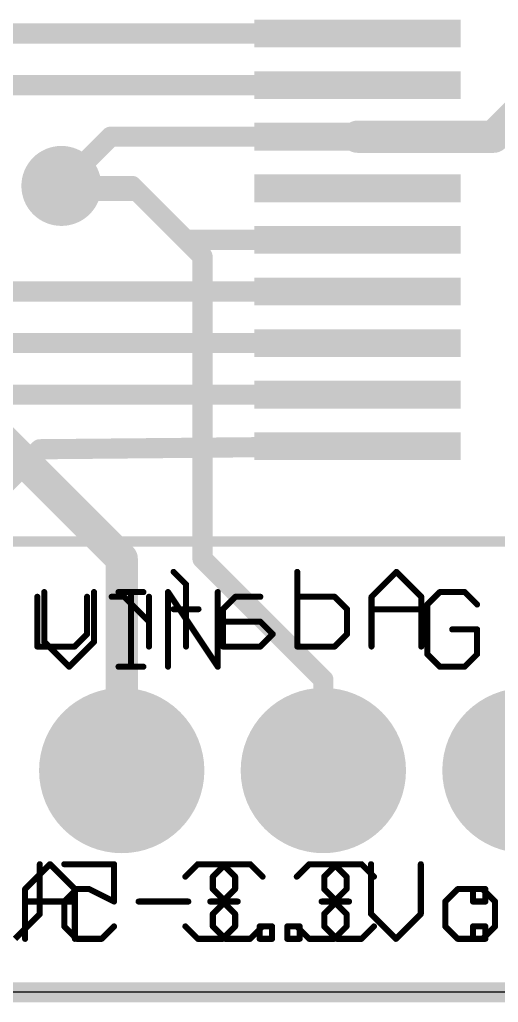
# Model space of a CAD drawing. Extents: x -0.1 to 32.1, y -0.1 to 23.1.
# Drawn here: x 18.52 to 24.55, y -0.13 to 12.26 of the extents above; entities that cross this region are included whole.
import ezdxf

# ---------------------------------------------------------------- set-up
doc = ezdxf.new("R2010")
doc.units = 0
for name, color, linetype in [('1', 12, 'CONTINUOUS'), ('16', 132, 'CONTINUOUS'), ('17', 110, 'CONTINUOUS'), ('18', 110, 'CONTINUOUS'), ('20', 53, 'CONTINUOUS'), ('21', 40, 'CONTINUOUS'), ('22', 6, 'CONTINUOUS'), ('29', 253, 'CONTINUOUS')]:
    doc.layers.add(name, color=color, linetype=linetype)

# ---------------------------------------------------------------- blocks, each defined once
blk = doc.blocks.new('ROUNDP')
at = {"const_width": 0.5}
blk.add_lwpolyline([(0, -0.25, 1), (0, 0.25, 1), (0, -0.25)], format="xyb", dxfattribs=at)
blk = doc.blocks.new('RECT')
blk.add_solid([(-0.5, -0.5), (0.5, -0.5), (-0.5, 0.5), (0.5, 0.5)])
blk = doc.blocks.new('ROUNDV')
at = {"const_width": 0.5}
blk.add_lwpolyline([(0, -0.25, 1), (0, 0.25, 1), (0, -0.25)], format="xyb", dxfattribs=at)

msp = doc.modelspace()

# ---------------------------------------------------------------- linework, layer by layer
at = {"layer": '1'}
for points, const_width in [([(19.05, 10.16), (19.939, 10.16)], 0.254), ([(19.939, 10.16), (20.828, 9.271)], 0.254), ([(20.828, 9.271), (20.828, 5.461)], 0.254), ([(19.81, 5.463), (17.653, 7.62)], 0.4064), ([(19.81, 2.794), (19.81, 5.463)], 0.4064), ([(20.828, 5.461), (22.35, 3.939)], 0.254), ([(22.35, 3.939), (22.35, 2.794)], 0.254)]:
    msp.add_lwpolyline(points, dxfattribs=dict(at, const_width=const_width))
for points, const_width in [([(19.05, 10.2235, 1), (19.05, 10.0965)], 0.127), ([(19.9839, 10.2049, 1), (19.8941, 10.1151)], 0.127), ([(19.939, 10.0965, 1), (19.939, 10.2235)], 0.127), ([(20.8915, 9.271, 1), (20.7645, 9.271)], 0.127), ([(20.7831, 9.2261, 1), (20.8729, 9.3159)], 0.127), ([(19.9116, 5.463, 1), (19.7084, 5.463)], 0.2032), ([(19.7382, 5.3912, 1), (19.8818, 5.5348)], 0.2032), ([(20.8729, 5.5059, 1), (20.7831, 5.4161)], 0.127), ([(20.7645, 5.461, 1), (20.8915, 5.461)], 0.127), ([(22.4135, 3.939, 1), (22.2865, 3.939)], 0.127), ([(22.3051, 3.8941, 1), (22.3949, 3.9839)], 0.127), ([(19.7084, 2.794, 1), (19.9116, 2.794)], 0.2032), ([(22.2865, 2.794, 1), (22.4135, 2.794)], 0.127)]:
    msp.add_lwpolyline(points, format="xyb", dxfattribs=dict(at, const_width=const_width))
at = {"layer": '16'}
for points, const_width in [([(14.747, 12.08), (22.78, 12.08)], 0.254), ([(16.256, 11.43), (22.78, 11.43)], 0.254), ([(24.892, 11.176), (24.496, 10.78)], 0.4064), ([(19.67, 10.78), (19.05, 10.16)], 0.254), ([(22.78, 10.78), (19.67, 10.78)], 0.254), ([(22.78, 10.78), (22.337, 10.78)], 0.254), ([(24.496, 10.78), (22.78, 10.78)], 0.4064), ([(19.05, 10.16), (19.1135, 10.0965)], 0.254), ([(19.1135, 10.0965), (20.0025, 10.0965)], 0.254), ([(20.0025, 10.0965), (20.619, 9.48)], 0.254), ([(20.619, 9.48), (22.78, 9.48)], 0.254), ([(16.25, 8.83), (22.78, 8.83)], 0.254), ([(16.496, 8.18), (22.78, 8.18)], 0.254), ([(17.182, 7.53), (22.78, 7.53)], 0.254), ([(17.526, 5.588), (18.78, 6.842)], 0.254), ([(18.78, 6.842), (22.78, 6.88)], 0.254), ([(32, 0), (0, 0)], 0.254)]:
    msp.add_lwpolyline(points, dxfattribs=dict(at, const_width=const_width))
for points, const_width in [([(22.78, 12.0165, 1), (22.78, 12.1435)], 0.127), ([(22.78, 11.3665, 1), (22.78, 11.4935)], 0.127), ([(19.67, 10.8435, 1), (19.67, 10.7165)], 0.127), ([(19.7149, 10.7351, 1), (19.6251, 10.8249)], 0.127), ([(22.337, 10.8435, 1), (22.337, 10.7165)], 0.127), ([(22.78, 10.8816, 1), (22.78, 10.6784)], 0.2032), ([(22.78, 10.7165, 1), (22.78, 10.8435)], 0.127), ([(22.78, 10.7165, 1), (22.78, 10.8435)], 0.127), ([(24.4242, 10.8518, 1), (24.5678, 10.7082)], 0.2032), ([(24.496, 10.6784, 1), (24.496, 10.8816)], 0.2032), ([(19.0949, 10.2049, 1), (19.0051, 10.1151)], 0.127), ([(19.0051, 10.2049, 1), (19.0949, 10.1151)], 0.127), ([(19.1135, 10.16, 1), (19.1135, 10.033)], 0.127), ([(19.0686, 10.0516, 1), (19.1584, 10.1414)], 0.127), ([(20.0474, 10.1414, 1), (19.9576, 10.0516)], 0.127), ([(20.0025, 10.033, 1), (20.0025, 10.16)], 0.127), ([(20.619, 9.5435, 1), (20.619, 9.4165)], 0.127), ([(20.5741, 9.4351, 1), (20.6639, 9.5249)], 0.127), ([(22.78, 9.4165, 1), (22.78, 9.5435)], 0.127), ([(22.78, 8.7665, 1), (22.78, 8.8935)], 0.127), ([(22.78, 8.1165, 1), (22.78, 8.2435)], 0.127), ([(22.78, 7.4665, 1), (22.78, 7.5935)], 0.127), ([(18.7794, 6.9055, 1), (18.7806, 6.7785)], 0.127), ([(18.8249, 6.7971, 1), (18.7351, 6.8869)], 0.127), ([(22.7806, 6.8165, 1), (22.7794, 6.9435)], 0.127)]:
    msp.add_lwpolyline(points, format="xyb", dxfattribs=dict(at, const_width=const_width))
at = {"layer": '20'}
msp.add_line((29, 0), (3, 0), dxfattribs=at)
at = {"layer": '21'}
for points, const_width in [([(30.48, 5.68), (0.48, 5.68)], 0.127), ([(18.8341, 5.0427), (18.8341, 4.4156)], 0.0762), ([(19.4612, 4.4156), (19.4612, 5.0427)], 0.0762), ([(19.7696, 5.0427), (20.0832, 5.0427)], 0.0762), ([(19.9264, 4.1021), (19.9264, 5.0427)], 0.0762), ([(20.3933, 4.1021), (20.3933, 5.0427)], 0.0762), ([(20.3933, 5.0427), (21.0204, 4.1021)], 0.0762), ([(21.0204, 4.1021), (21.0204, 5.0427)], 0.0762), ([(23.8169, 5.0427), (23.6601, 4.8859)], 0.0762), ([(24.1304, 5.0427), (23.8169, 5.0427)], 0.0762), ([(24.2872, 4.8859), (24.1304, 5.0427)], 0.0762), ([(23.6601, 4.8859), (23.6601, 4.2589)], 0.0762), ([(24.2872, 4.5724), (23.9736, 4.5724)], 0.0762), ([(24.2872, 4.2589), (24.2872, 4.5724)], 0.0762), ([(18.8341, 4.4156), (19.1476, 4.1021)], 0.0762), ([(19.1476, 4.1021), (19.4612, 4.4156)], 0.0762), ([(23.6601, 4.2589), (23.8169, 4.1021)], 0.0762), ([(24.1304, 4.1021), (24.2872, 4.2589)], 0.0762), ([(19.7696, 4.1021), (20.0832, 4.1021)], 0.0762), ([(23.8169, 4.1021), (24.1304, 4.1021)], 0.0762), ([(18.5927, 1.3002), (18.9062, 1.6137)], 0.0762), ([(18.9062, 1.6137), (19.2197, 1.3002)], 0.0762), ([(20.6121, 1.4569), (20.7689, 1.6137)], 0.0762), ([(20.7689, 1.6137), (21.0824, 1.6137)], 0.0762), ([(21.0824, 1.6137), (21.2392, 1.4569)], 0.0762), ([(22.0154, 1.4569), (22.1721, 1.6137)], 0.0762), ([(22.1721, 1.6137), (22.4857, 1.6137)], 0.0762), ([(22.4857, 1.6137), (22.6424, 1.4569)], 0.0762), ([(22.9509, 1.6137), (22.9509, 0.9866)], 0.0762), ([(23.578, 0.9866), (23.578, 1.6137)], 0.0762), ([(21.2392, 1.4569), (21.2392, 1.3002)], 0.0762), ([(22.6424, 1.4569), (22.6424, 1.3002)], 0.0762), ([(18.5927, 0.6731), (18.5927, 1.3002)], 0.0762), ([(19.2197, 1.3002), (19.2197, 0.6731)], 0.0762), ([(21.2392, 1.3002), (21.0824, 1.1434)], 0.0762), ([(22.6424, 1.3002), (22.4857, 1.1434)], 0.0762), ([(24.0432, 1.3002), (23.8864, 1.1434)], 0.0762), ([(24.3567, 1.3002), (24.0432, 1.3002)], 0.0762), ([(24.5135, 1.1434), (24.3567, 1.3002)], 0.0762), ([(18.5927, 1.1434), (19.2197, 1.1434)], 0.0762), ([(21.0824, 1.1434), (20.9256, 1.1434)], 0.0762), ([(21.0824, 1.1434), (21.2392, 0.9866)], 0.0762), ([(22.4857, 1.1434), (22.3289, 1.1434)], 0.0762), ([(22.4857, 1.1434), (22.6424, 0.9866)], 0.0762), ([(23.8864, 1.1434), (23.8864, 0.8299)], 0.0762), ([(24.5135, 0.8299), (24.5135, 1.1434)], 0.0762), ([(21.2392, 0.9866), (21.2392, 0.8299)], 0.0762), ([(22.6424, 0.9866), (22.6424, 0.8299)], 0.0762), ([(22.9509, 0.9866), (23.2644, 0.6731)], 0.0762), ([(23.2644, 0.6731), (23.578, 0.9866)], 0.0762), ([(20.7689, 0.6731), (20.6121, 0.8299)], 0.0762), ([(21.2392, 0.8299), (21.0824, 0.6731)], 0.0762), ([(21.5476, 0.6731), (21.5476, 0.8299)], 0.0762), ([(21.5476, 0.8299), (21.7044, 0.8299)], 0.0762), ([(21.7044, 0.8299), (21.7044, 0.6731)], 0.0762), ([(22.1721, 0.6731), (22.0154, 0.8299)], 0.0762), ([(22.6424, 0.8299), (22.4857, 0.6731)], 0.0762), ([(23.8864, 0.8299), (24.0432, 0.6731)], 0.0762), ([(24.3567, 0.6731), (24.5135, 0.8299)], 0.0762), ([(21.0824, 0.6731), (20.7689, 0.6731)], 0.0762), ([(21.7044, 0.6731), (21.5476, 0.6731)], 0.0762), ([(22.4857, 0.6731), (22.1721, 0.6731)], 0.0762), ([(24.0432, 0.6731), (24.3567, 0.6731)], 0.0762)]:
    msp.add_lwpolyline(points, dxfattribs=dict(at, const_width=const_width))
at = {"layer": '21', "const_width": 0.0381}
for points in [[(18.8531, 5.0427, 1), (18.815, 5.0427)], [(19.4802, 5.0427, 1), (19.4421, 5.0427)], [(19.7696, 5.0618, 1), (19.7696, 5.0237)], [(19.9454, 5.0427, 1), (19.9073, 5.0427)], [(20.0832, 5.0237, 1), (20.0832, 5.0618)], [(20.4123, 5.0427, 1), (20.3742, 5.0427)], [(20.4091, 5.0533, 1), (20.3774, 5.0321)], [(21.0394, 5.0427, 1), (21.0013, 5.0427)], [(23.8169, 5.0618, 1), (23.8169, 5.0237)], [(23.8303, 5.0292, 1), (23.8034, 5.0562)], [(24.1439, 5.0562, 1), (24.1169, 5.0292)], [(24.1304, 5.0237, 1), (24.1304, 5.0618)], [(23.6791, 4.8859, 1), (23.641, 4.8859)], [(23.6466, 4.8994, 1), (23.6736, 4.8725)], [(24.2737, 4.8725, 1), (24.3006, 4.8994)], [(23.9736, 4.5915, 1), (23.9736, 4.5534)], [(24.3062, 4.5724, 1), (24.2681, 4.5724)], [(24.2872, 4.5534, 1), (24.2872, 4.5915)], [(18.8476, 4.4291, 1), (18.8206, 4.4022)], [(18.815, 4.4156, 1), (18.8531, 4.4156)], [(19.4421, 4.4156, 1), (19.4802, 4.4156)], [(19.4746, 4.4022, 1), (19.4477, 4.4291)], [(23.641, 4.2589, 1), (23.6791, 4.2589)], [(23.6736, 4.2723, 1), (23.6466, 4.2454)], [(24.2681, 4.2589, 1), (24.3062, 4.2589)], [(24.3006, 4.2454, 1), (24.2737, 4.2723)], [(19.1342, 4.1156, 1), (19.1611, 4.0886)], [(19.1342, 4.0886, 1), (19.1611, 4.1156)], [(19.7696, 4.1212, 1), (19.7696, 4.0831)], [(19.9073, 4.1021, 1), (19.9454, 4.1021)], [(20.0832, 4.0831, 1), (20.0832, 4.1212)], [(20.3742, 4.1021, 1), (20.4123, 4.1021)], [(21.0013, 4.1021, 1), (21.0394, 4.1021)], [(21.0045, 4.0915, 1), (21.0362, 4.1127)], [(23.8169, 4.1212, 1), (23.8169, 4.0831)], [(23.8034, 4.0886, 1), (23.8303, 4.1156)], [(24.1169, 4.1156, 1), (24.1439, 4.0886)], [(24.1304, 4.0831, 1), (24.1304, 4.1212)], [(18.9197, 1.6272, 1), (18.8927, 1.6002)], [(18.9197, 1.6002, 1), (18.8927, 1.6272)], [(20.7689, 1.6328, 1), (20.7689, 1.5947)], [(20.7823, 1.6002, 1), (20.7554, 1.6272)], [(21.0959, 1.6272, 1), (21.0689, 1.6002)], [(21.0824, 1.5947, 1), (21.0824, 1.6328)], [(22.1721, 1.6328, 1), (22.1721, 1.5947)], [(22.1856, 1.6002, 1), (22.1587, 1.6272)], [(22.4991, 1.6272, 1), (22.4722, 1.6002)], [(22.4857, 1.5947, 1), (22.4857, 1.6328)], [(22.9699, 1.6137, 1), (22.9318, 1.6137)], [(23.597, 1.6137, 1), (23.5589, 1.6137)], [(20.5986, 1.4704, 1), (20.6256, 1.4435)], [(21.2582, 1.4569, 1), (21.2201, 1.4569)], [(21.2257, 1.4435, 1), (21.2526, 1.4704)], [(22.0019, 1.4704, 1), (22.0288, 1.4435)], [(22.6615, 1.4569, 1), (22.6234, 1.4569)], [(22.629, 1.4435, 1), (22.6559, 1.4704)], [(18.6117, 1.3002, 1), (18.5736, 1.3002)], [(18.5792, 1.3136, 1), (18.6061, 1.2867)], [(19.2388, 1.3002, 1), (19.2007, 1.3002)], [(19.2063, 1.2867, 1), (19.2332, 1.3136)], [(21.2201, 1.3002, 1), (21.2582, 1.3002)], [(21.2526, 1.2867, 1), (21.2257, 1.3136)], [(22.6234, 1.3002, 1), (22.6615, 1.3002)], [(22.6559, 1.2867, 1), (22.629, 1.3136)], [(24.0432, 1.3192, 1), (24.0432, 1.2811)], [(24.0567, 1.2867, 1), (24.0297, 1.3136)], [(24.3702, 1.3136, 1), (24.3432, 1.2867)], [(24.3567, 1.2811, 1), (24.3567, 1.3192)], [(18.5927, 1.1624, 1), (18.5927, 1.1243)], [(19.2197, 1.1243, 1), (19.2197, 1.1624)], [(20.9256, 1.1624, 1), (20.9256, 1.1243)], [(21.0959, 1.1569, 1), (21.0689, 1.1299)], [(21.0689, 1.1569, 1), (21.0959, 1.1299)], [(21.0824, 1.1243, 1), (21.0824, 1.1624)], [(22.3289, 1.1624, 1), (22.3289, 1.1243)], [(22.4991, 1.1569, 1), (22.4722, 1.1299)], [(22.4722, 1.1569, 1), (22.4991, 1.1299)], [(22.4857, 1.1243, 1), (22.4857, 1.1624)], [(23.9055, 1.1434, 1), (23.8674, 1.1434)], [(23.8729, 1.1569, 1), (23.8999, 1.1299)], [(24.5325, 1.1434, 1), (24.4944, 1.1434)], [(24.5, 1.1299, 1), (24.527, 1.1569)], [(21.2582, 0.9866, 1), (21.2201, 0.9866)], [(21.2257, 0.9732, 1), (21.2526, 1.0001)], [(22.6615, 0.9866, 1), (22.6234, 0.9866)], [(22.629, 0.9732, 1), (22.6559, 1.0001)], [(22.9318, 0.9866, 1), (22.9699, 0.9866)], [(22.9644, 1.0001, 1), (22.9374, 0.9732)], [(23.5589, 0.9866, 1), (23.597, 0.9866)], [(23.5914, 0.9732, 1), (23.5645, 1.0001)], [(20.6256, 0.8433, 1), (20.5986, 0.8164)], [(21.2526, 0.8164, 1), (21.2257, 0.8433)], [(21.5476, 0.8489, 1), (21.5476, 0.8108)], [(21.5667, 0.8299, 1), (21.5286, 0.8299)], [(21.7234, 0.8299, 1), (21.6853, 0.8299)], [(21.7044, 0.8108, 1), (21.7044, 0.8489)], [(22.0288, 0.8433, 1), (22.0019, 0.8164)], [(22.6559, 0.8164, 1), (22.629, 0.8433)], [(23.8999, 0.8433, 1), (23.8729, 0.8164)], [(24.527, 0.8164, 1), (24.5, 0.8433)], [(21.2201, 0.8299, 1), (21.2582, 0.8299)], [(22.6234, 0.8299, 1), (22.6615, 0.8299)], [(23.8674, 0.8299, 1), (23.9055, 0.8299)], [(24.4944, 0.8299, 1), (24.5325, 0.8299)], [(18.5736, 0.6731, 1), (18.6117, 0.6731)], [(19.2007, 0.6731, 1), (19.2388, 0.6731)], [(20.7689, 0.6922, 1), (20.7689, 0.6541)], [(20.7554, 0.6596, 1), (20.7823, 0.6866)], [(21.0689, 0.6866, 1), (21.0959, 0.6596)], [(21.0824, 0.6541, 1), (21.0824, 0.6922)], [(21.5476, 0.6922, 1), (21.5476, 0.6541)], [(21.5286, 0.6731, 1), (21.5667, 0.6731)], [(21.6853, 0.6731, 1), (21.7234, 0.6731)], [(21.7044, 0.6541, 1), (21.7044, 0.6922)], [(22.1721, 0.6922, 1), (22.1721, 0.6541)], [(22.1587, 0.6596, 1), (22.1856, 0.6866)], [(22.4722, 0.6866, 1), (22.4991, 0.6596)], [(22.4857, 0.6541, 1), (22.4857, 0.6922)], [(23.251, 0.6866, 1), (23.2779, 0.6596)], [(23.251, 0.6596, 1), (23.2779, 0.6866)], [(24.0432, 0.6922, 1), (24.0432, 0.6541)], [(24.0297, 0.6596, 1), (24.0567, 0.6866)], [(24.3432, 0.6866, 1), (24.3702, 0.6596)], [(24.3567, 0.6541, 1), (24.3567, 0.6922)]]:
    msp.add_lwpolyline(points, format="xyb", dxfattribs=at)
at = {"layer": '22', "const_width": 0.0762}
for points in [[(20.6206, 5.1399), (20.4638, 5.2967)], [(22.0213, 5.2967), (22.0213, 4.3561)], [(23.2704, 5.2967), (22.9568, 4.9832)], [(23.5839, 4.9832), (23.2704, 5.2967)], [(20.6206, 4.3561), (20.6206, 5.1399)], [(18.747, 4.3561), (18.747, 4.9832)], [(19.3741, 4.9832), (19.3741, 4.5129)], [(19.8401, 4.9832), (19.6834, 4.9832)], [(20.1537, 4.6696), (19.8401, 4.9832)], [(20.1537, 4.3561), (20.1537, 4.9832)], [(21.2426, 4.9832), (21.0858, 4.8264)], [(21.5561, 4.9832), (21.2426, 4.9832)], [(22.4916, 4.9832), (22.0213, 4.9832)], [(22.6484, 4.8264), (22.4916, 4.9832)], [(22.9568, 4.9832), (22.9568, 4.3561)], [(23.5839, 4.3561), (23.5839, 4.9832)], [(20.7773, 4.8264), (20.4638, 4.8264)], [(21.0858, 4.8264), (21.0858, 4.3561)], [(22.6484, 4.5129), (22.6484, 4.8264)], [(23.5839, 4.8264), (22.9568, 4.8264)], [(21.5561, 4.6696), (21.0858, 4.6696)], [(21.7129, 4.5129), (21.5561, 4.6696)], [(19.3741, 4.5129), (19.2173, 4.3561)], [(21.5561, 4.3561), (21.7129, 4.5129)], [(22.4916, 4.3561), (22.6484, 4.5129)], [(19.2173, 4.3561), (18.747, 4.3561)], [(21.0858, 4.3561), (21.5561, 4.3561)], [(22.0213, 4.3561), (22.4916, 4.3561)], [(18.7781, 1.6137), (18.7781, 0.9866)], [(19.0865, 1.6137), (19.7136, 1.6137)], [(19.7136, 1.6137), (19.7136, 1.1434)], [(21.1143, 1.6137), (20.9576, 1.4569)], [(21.4279, 1.6137), (21.1143, 1.6137)], [(21.5846, 1.4569), (21.4279, 1.6137)], [(22.5176, 1.6137), (22.3608, 1.4569)], [(22.8311, 1.6137), (22.5176, 1.6137)], [(22.9879, 1.4569), (22.8311, 1.6137)], [(20.9576, 1.4569), (20.9576, 1.3002)], [(22.3608, 1.4569), (22.3608, 1.3002)], [(19.2433, 1.3002), (19.0865, 1.1434)], [(19.4001, 1.3002), (19.2433, 1.3002)], [(19.7136, 1.1434), (19.4001, 1.3002)], [(20.9576, 1.3002), (21.1143, 1.1434)], [(22.3608, 1.3002), (22.5176, 1.1434)], [(24.3912, 1.3002), (24.2344, 1.3002)], [(24.2344, 1.3002), (24.2344, 1.1434)], [(24.3912, 1.1434), (24.3912, 1.3002)], [(19.0865, 1.1434), (19.0865, 0.8299)], [(20.6491, 1.1434), (20.022, 1.1434)], [(21.1143, 1.1434), (20.9576, 0.9866)], [(21.1143, 1.1434), (21.2711, 1.1434)], [(22.5176, 1.1434), (22.3608, 0.9866)], [(22.5176, 1.1434), (22.6744, 1.1434)], [(24.2344, 1.1434), (24.3912, 1.1434)], [(18.7781, 0.9866), (18.4645, 0.6731)], [(20.9576, 0.9866), (20.9576, 0.8299)], [(22.3608, 0.9866), (22.3608, 0.8299)], [(19.0865, 0.8299), (19.2433, 0.6731)], [(19.5568, 0.6731), (19.7136, 0.8299)], [(20.9576, 0.8299), (21.1143, 0.6731)], [(21.4279, 0.6731), (21.5846, 0.8299)], [(22.0524, 0.8299), (21.8956, 0.8299)], [(21.8956, 0.8299), (21.8956, 0.6731)], [(22.0524, 0.6731), (22.0524, 0.8299)], [(22.3608, 0.8299), (22.5176, 0.6731)], [(22.8311, 0.6731), (22.9879, 0.8299)], [(24.3912, 0.8299), (24.2344, 0.8299)], [(24.2344, 0.8299), (24.2344, 0.6731)], [(24.3912, 0.6731), (24.3912, 0.8299)], [(19.2433, 0.6731), (19.5568, 0.6731)], [(21.1143, 0.6731), (21.4279, 0.6731)], [(21.8956, 0.6731), (22.0524, 0.6731)], [(22.5176, 0.6731), (22.8311, 0.6731)], [(24.2344, 0.6731), (24.3912, 0.6731)]]:
    msp.add_lwpolyline(points, dxfattribs=at)
at = {"layer": '22', "const_width": 0.0381}
for points in [[(20.4773, 5.3102, 1), (20.4503, 5.2832)], [(22.0404, 5.2967, 1), (22.0023, 5.2967)], [(23.2838, 5.3102, 1), (23.2569, 5.2832)], [(23.2838, 5.2832, 1), (23.2569, 5.3102)], [(20.6396, 5.1399, 1), (20.6015, 5.1399)], [(20.6071, 5.1265, 1), (20.634, 5.1534)], [(18.766, 4.9832, 1), (18.7279, 4.9832)], [(19.3931, 4.9832, 1), (19.355, 4.9832)], [(19.6834, 5.0022, 1), (19.6834, 4.9641)], [(19.8536, 4.9966, 1), (19.8267, 4.9697)], [(19.8401, 4.9641, 1), (19.8401, 5.0022)], [(20.1727, 4.9832, 1), (20.1346, 4.9832)], [(21.2426, 5.0022, 1), (21.2426, 4.9641)], [(21.256, 4.9697, 1), (21.2291, 4.9966)], [(21.5561, 4.9641, 1), (21.5561, 5.0022)], [(22.0213, 5.0022, 1), (22.0213, 4.9641)], [(22.5051, 4.9966, 1), (22.4781, 4.9697)], [(22.4916, 4.9641, 1), (22.4916, 5.0022)], [(22.9759, 4.9832, 1), (22.9378, 4.9832)], [(22.9434, 4.9966, 1), (22.9703, 4.9697)], [(23.6029, 4.9832, 1), (23.5648, 4.9832)], [(23.5704, 4.9697, 1), (23.5974, 4.9966)], [(20.4638, 4.8455, 1), (20.4638, 4.8074)], [(20.7773, 4.8074, 1), (20.7773, 4.8455)], [(21.1048, 4.8264, 1), (21.0667, 4.8264)], [(21.0723, 4.8399, 1), (21.0993, 4.8129)], [(22.6674, 4.8264, 1), (22.6293, 4.8264)], [(22.6349, 4.8129, 1), (22.6619, 4.8399)], [(22.9568, 4.8455, 1), (22.9568, 4.8074)], [(23.5839, 4.8074, 1), (23.5839, 4.8455)], [(21.0858, 4.6887, 1), (21.0858, 4.6506)], [(21.5696, 4.6831, 1), (21.5426, 4.6562)], [(21.5561, 4.6506, 1), (21.5561, 4.6887)], [(20.1402, 4.6562, 1), (20.1671, 4.6831)], [(19.355, 4.5129, 1), (19.3931, 4.5129)], [(19.3875, 4.4994, 1), (19.3606, 4.5263)], [(21.7263, 4.4994, 1), (21.6994, 4.5263)], [(21.6994, 4.4994, 1), (21.7263, 4.5263)], [(22.6293, 4.5129, 1), (22.6674, 4.5129)], [(22.6619, 4.4994, 1), (22.6349, 4.5263)], [(18.7279, 4.3561, 1), (18.766, 4.3561)], [(18.747, 4.3752, 1), (18.747, 4.3371)], [(19.2038, 4.3696, 1), (19.2308, 4.3426)], [(19.2173, 4.3371, 1), (19.2173, 4.3752)], [(20.1346, 4.3561, 1), (20.1727, 4.3561)], [(20.6015, 4.3561, 1), (20.6396, 4.3561)], [(21.0858, 4.3752, 1), (21.0858, 4.3371)], [(21.0667, 4.3561, 1), (21.1048, 4.3561)], [(21.5426, 4.3696, 1), (21.5696, 4.3426)], [(21.5561, 4.3371, 1), (21.5561, 4.3752)], [(22.0213, 4.3752, 1), (22.0213, 4.3371)], [(22.0023, 4.3561, 1), (22.0404, 4.3561)], [(22.4781, 4.3696, 1), (22.5051, 4.3426)], [(22.4916, 4.3371, 1), (22.4916, 4.3752)], [(22.9378, 4.3561, 1), (22.9759, 4.3561)], [(23.5648, 4.3561, 1), (23.6029, 4.3561)], [(18.7971, 1.6137, 1), (18.759, 1.6137)], [(19.0865, 1.6328, 1), (19.0865, 1.5947)], [(19.7326, 1.6137, 1), (19.6945, 1.6137)], [(19.7136, 1.5947, 1), (19.7136, 1.6328)], [(21.1143, 1.6328, 1), (21.1143, 1.5947)], [(21.1278, 1.6002, 1), (21.1009, 1.6272)], [(21.4413, 1.6272, 1), (21.4144, 1.6002)], [(21.4279, 1.5947, 1), (21.4279, 1.6328)], [(22.5176, 1.6328, 1), (22.5176, 1.5947)], [(22.5311, 1.6002, 1), (22.5041, 1.6272)], [(22.8446, 1.6272, 1), (22.8177, 1.6002)], [(22.8311, 1.5947, 1), (22.8311, 1.6328)], [(20.9766, 1.4569, 1), (20.9385, 1.4569)], [(20.9441, 1.4704, 1), (20.971, 1.4435)], [(21.5712, 1.4435, 1), (21.5981, 1.4704)], [(22.3799, 1.4569, 1), (22.3418, 1.4569)], [(22.3474, 1.4704, 1), (22.3743, 1.4435)], [(22.9744, 1.4435, 1), (23.0014, 1.4704)], [(19.2433, 1.3192, 1), (19.2433, 1.2811)], [(19.2568, 1.2867, 1), (19.2298, 1.3136)], [(19.4086, 1.3172, 1), (19.3915, 1.2831)], [(19.4001, 1.2811, 1), (19.4001, 1.3192)], [(20.971, 1.3136, 1), (20.9441, 1.2867)], [(20.9385, 1.3002, 1), (20.9766, 1.3002)], [(22.3418, 1.3002, 1), (22.3799, 1.3002)], [(22.3743, 1.3136, 1), (22.3474, 1.2867)], [(24.2535, 1.3002, 1), (24.2154, 1.3002)], [(24.2344, 1.3192, 1), (24.2344, 1.2811)], [(24.4102, 1.3002, 1), (24.3721, 1.3002)], [(24.3912, 1.2811, 1), (24.3912, 1.3192)], [(19.1056, 1.1434, 1), (19.0675, 1.1434)], [(19.0731, 1.1569, 1), (19.1, 1.1299)], [(19.6945, 1.1434, 1), (19.7326, 1.1434)], [(19.7051, 1.1264, 1), (19.7221, 1.1604)], [(20.022, 1.1624, 1), (20.022, 1.1243)], [(20.6491, 1.1243, 1), (20.6491, 1.1624)], [(21.1143, 1.1624, 1), (21.1143, 1.1243)], [(21.1278, 1.1299, 1), (21.1009, 1.1569)], [(21.1009, 1.1299, 1), (21.1278, 1.1569)], [(21.2711, 1.1243, 1), (21.2711, 1.1624)], [(22.5176, 1.1624, 1), (22.5176, 1.1243)], [(22.5311, 1.1299, 1), (22.5041, 1.1569)], [(22.5041, 1.1299, 1), (22.5311, 1.1569)], [(22.6744, 1.1243, 1), (22.6744, 1.1624)], [(24.2344, 1.1624, 1), (24.2344, 1.1243)], [(24.2154, 1.1434, 1), (24.2535, 1.1434)], [(24.3721, 1.1434, 1), (24.4102, 1.1434)], [(24.3912, 1.1243, 1), (24.3912, 1.1624)], [(18.759, 0.9866, 1), (18.7971, 0.9866)], [(18.7915, 0.9732, 1), (18.7646, 1.0001)], [(20.9766, 0.9866, 1), (20.9385, 0.9866)], [(20.9441, 1.0001, 1), (20.971, 0.9732)], [(22.3799, 0.9866, 1), (22.3418, 0.9866)], [(22.3474, 1.0001, 1), (22.3743, 0.9732)], [(19.1, 0.8433, 1), (19.0731, 0.8164)], [(19.7271, 0.8164, 1), (19.7001, 0.8433)], [(20.971, 0.8433, 1), (20.9441, 0.8164)], [(21.5981, 0.8164, 1), (21.5712, 0.8433)], [(21.9147, 0.8299, 1), (21.8766, 0.8299)], [(21.8956, 0.8489, 1), (21.8956, 0.8108)], [(22.0714, 0.8299, 1), (22.0333, 0.8299)], [(22.0524, 0.8108, 1), (22.0524, 0.8489)], [(22.3743, 0.8433, 1), (22.3474, 0.8164)], [(23.0014, 0.8164, 1), (22.9744, 0.8433)], [(24.2535, 0.8299, 1), (24.2154, 0.8299)], [(24.2344, 0.8489, 1), (24.2344, 0.8108)], [(24.4102, 0.8299, 1), (24.3721, 0.8299)], [(24.3912, 0.8108, 1), (24.3912, 0.8489)], [(19.0675, 0.8299, 1), (19.1056, 0.8299)], [(20.9385, 0.8299, 1), (20.9766, 0.8299)], [(22.3418, 0.8299, 1), (22.3799, 0.8299)], [(19.2433, 0.6922, 1), (19.2433, 0.6541)], [(19.2298, 0.6596, 1), (19.2568, 0.6866)], [(19.5434, 0.6866, 1), (19.5703, 0.6596)], [(19.5568, 0.6541, 1), (19.5568, 0.6922)], [(21.1143, 0.6922, 1), (21.1143, 0.6541)], [(21.1009, 0.6596, 1), (21.1278, 0.6866)], [(21.4144, 0.6866, 1), (21.4413, 0.6596)], [(21.4279, 0.6541, 1), (21.4279, 0.6922)], [(21.8956, 0.6922, 1), (21.8956, 0.6541)], [(21.8766, 0.6731, 1), (21.9147, 0.6731)], [(22.0333, 0.6731, 1), (22.0714, 0.6731)], [(22.0524, 0.6541, 1), (22.0524, 0.6922)], [(22.5176, 0.6922, 1), (22.5176, 0.6541)], [(22.5041, 0.6596, 1), (22.5311, 0.6866)], [(22.8177, 0.6866, 1), (22.8446, 0.6596)], [(22.8311, 0.6541, 1), (22.8311, 0.6922)], [(24.2344, 0.6922, 1), (24.2344, 0.6541)], [(24.2154, 0.6731, 1), (24.2535, 0.6731)], [(24.3721, 0.6731, 1), (24.4102, 0.6731)], [(24.3912, 0.6541, 1), (24.3912, 0.6922)]]:
    msp.add_lwpolyline(points, format="xyb", dxfattribs=at)

# ---------------------------------------------------------------- block references
at = {"layer": '16', "xscale": 2.6, "yscale": 0.35, "rotation": 180}
for p in [(22.78, 12.08), (22.78, 11.43), (22.78, 10.78), (22.78, 10.13), (22.78, 9.48), (22.78, 8.83), (22.78, 8.18), (22.78, 7.53), (22.78, 6.88)]:
    msp.add_blockref('RECT', p, dxfattribs=at)
at = {"layer": '17', "xscale": 1.9304, "yscale": 1.9304, "rotation": 90}
for p in [(19.81, 2.794), (19.81, 2.794), (22.35, 2.794), (22.35, 2.794), (24.89, 2.794), (24.89, 2.794)]:
    msp.add_blockref('ROUNDP', p, dxfattribs=at)
at = {"layer": '18', "xscale": 1.008, "yscale": 1.008}
msp.add_blockref('ROUNDV', (19.05, 10.16), dxfattribs=at)
msp.add_blockref('ROUNDV', (19.05, 10.16), dxfattribs=at)
at = {"layer": '29', "xscale": 2.0828, "yscale": 2.0828, "rotation": 90}
for p in [(19.81, 2.794), (22.35, 2.794), (24.89, 2.794)]:
    msp.add_blockref('ROUNDP', p, dxfattribs=at)

doc.saveas('drawing.dxf')
